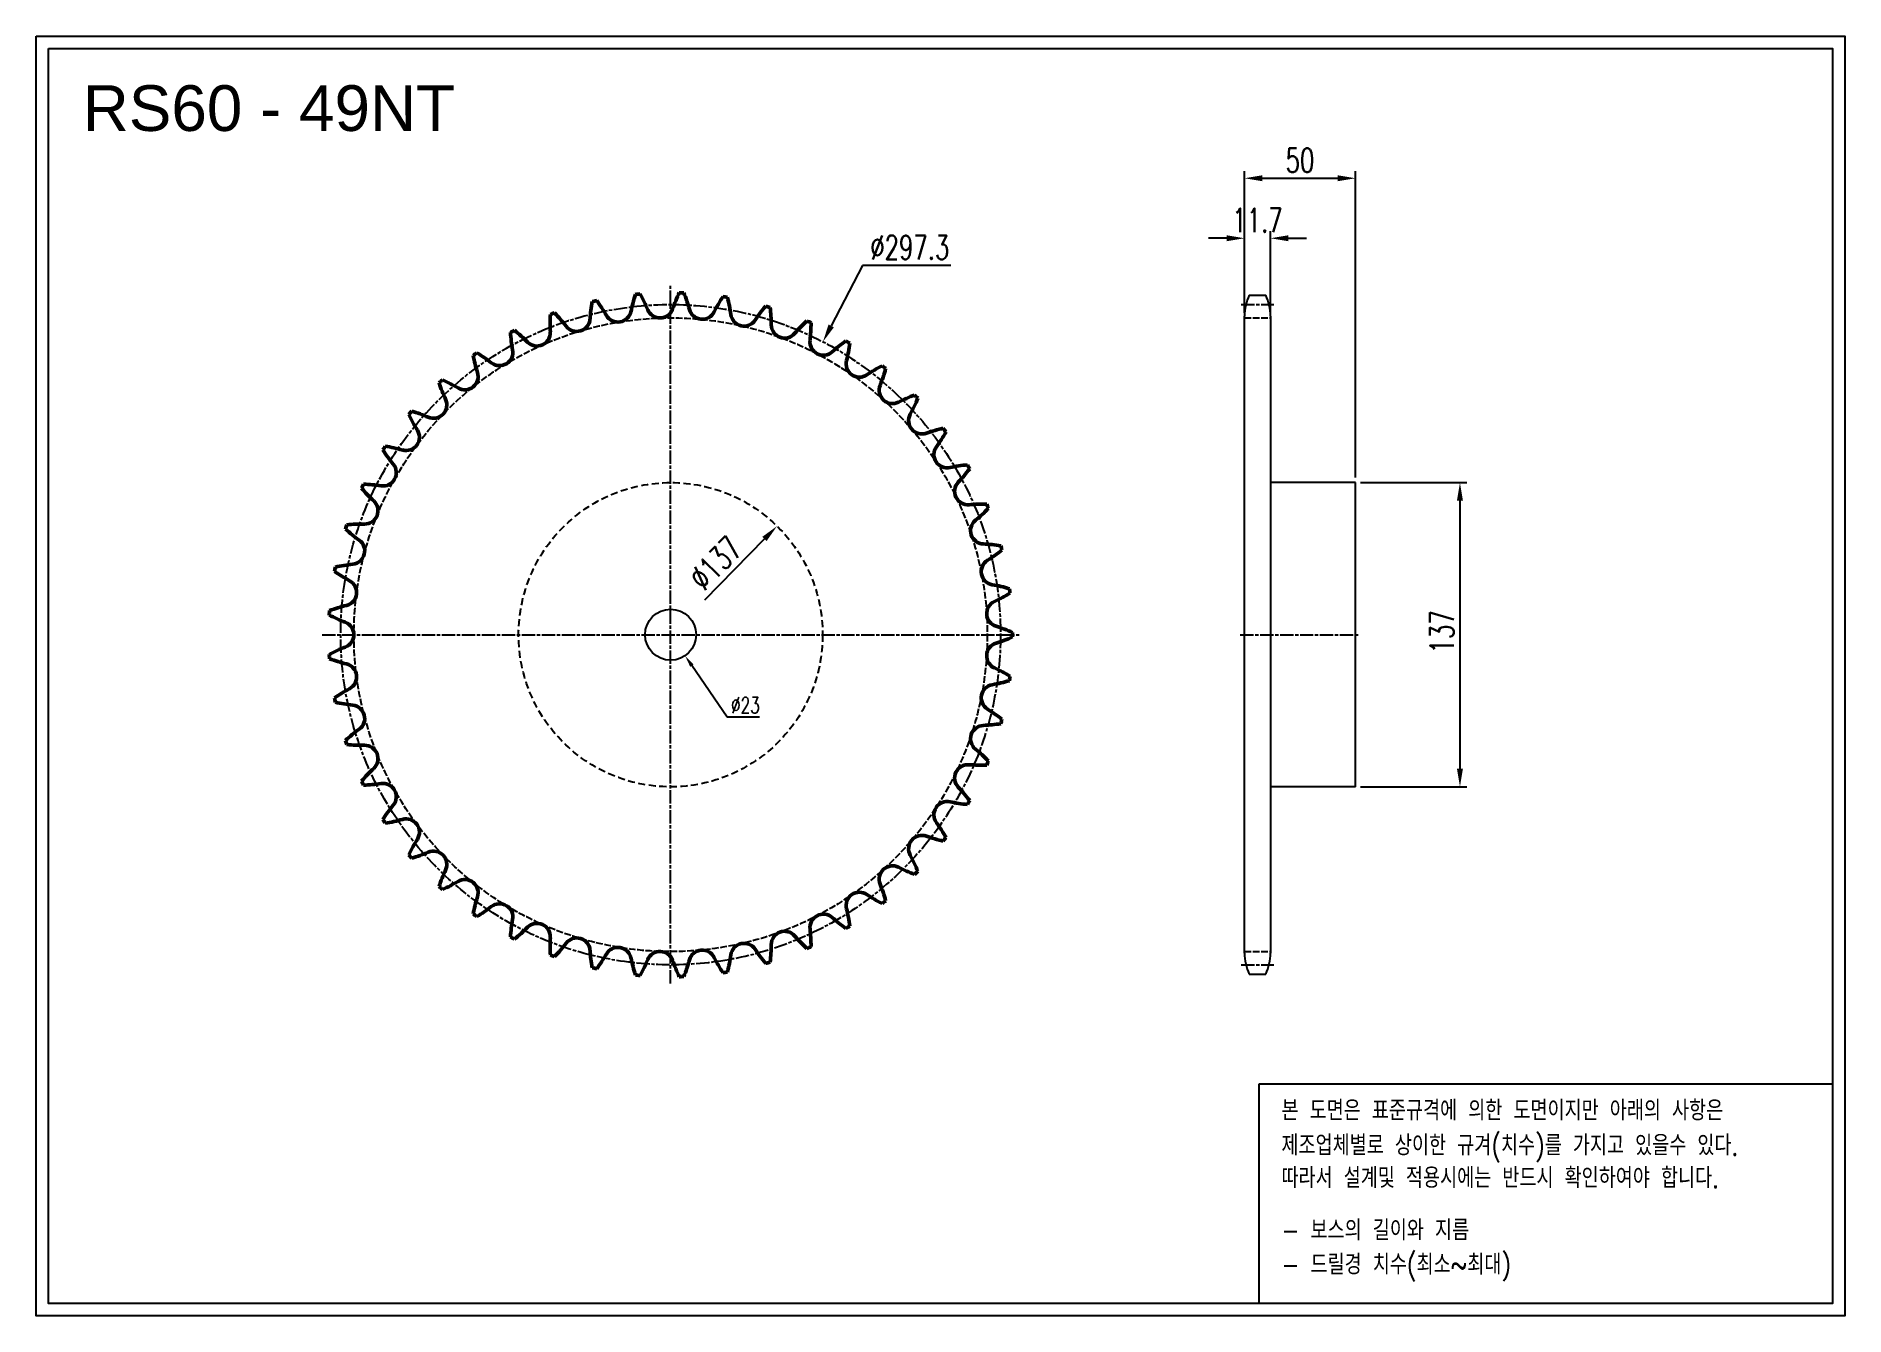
# Model space of a CAD drawing. Header units: millimetres. Extents: x 33423 to 34238, y 1598 to 2174.
import ezdxf

# ---------------------------------------------------------------- set-up
doc = ezdxf.new("R2010")
doc.units = ezdxf.units.MM
for name, pattern in [('AM_ISO02W050', [7.5, 6, -1.5]), ('AM_ISO02W050x2', [3.75, 3, -0.75]), ('AM_ISO08W050', [18, 12, -1.5, 3, -1.5]), ('AM_ISO08W050x2', [9, 6, -0.75, 1.5, -0.75]), ('HIDDEN', [9.525, 6.35, -3.175])]:
    doc.linetypes.add(name, pattern=pattern)
for name, color, linetype, lineweight in [('AM_0N', 7, 'Continuous', 50), ('AM_3N', 6, 'AM_ISO02W050', 25), ('AM_7', 4, 'AM_ISO08W050', 25), ('AM_7N', 4, 'AM_ISO08W050', 25)]:
    doc.layers.add(name, color=color, linetype=linetype, lineweight=lineweight)
doc.layers.add('HL', color=2, linetype='HIDDEN')
doc.layers.add('S-DIM', color=7, linetype='Continuous')
doc.styles.add('HAN', font='ROMANS.shx', dxfattribs={"width": 0.7, "bigfont": 'whgtxt.shx'})
doc.styles.add('HSG', font='SIMPLEX.shx', dxfattribs={"width": 0.7, "bigfont": 'HSG.shx'})
doc.styles.get("Standard").update_dxf_attribs({"font": 'arial.ttf'})
doc.dimstyles.new('APP16', dxfattribs={"dimscale": 3, "dimtxt": 2.4, "dimasz": 1.8, "dimexe": 0.7, "dimexo": 0.5, "dimgap": 0.6, "dimtad": 1, "dimtoh": 1, "dimdec": 1, "dimrnd": 0.01, "dimzin": 9, "dimdsep": 46, "dimtxsty": 'HSG', "dimcen": 0, "dimclrd": 1, "dimclre": 1, "dimclrt": 256, "dimazin": 2, "dimtp": 1, "dimtm": 1, "dimtfac": 0.5, "dimtdec": 1, "dimtofl": 0, "dimtmove": 0, "dimatfit": 3, "dimfxl": 0, "dimtvp": 1, "dimtolj": 2, "dimlwd": -1, "dimlwe": -1, "dimarcsym": 0})
doc.dimstyles.new('APP23', dxfattribs={"dimscale": 4.5, "dimtxt": 2.4, "dimasz": 1.8, "dimexe": 0.7, "dimexo": 0.5, "dimgap": 0.6, "dimtad": 1, "dimtoh": 1, "dimdec": 1, "dimrnd": 0.01, "dimzin": 9, "dimdsep": 46, "dimtxsty": 'HSG', "dimcen": 0, "dimclrd": 1, "dimclre": 1, "dimclrt": 256, "dimazin": 2, "dimtp": 1, "dimtm": 1, "dimtfac": 0.5, "dimtdec": 1, "dimtix": 1, "dimtofl": 0, "dimtmove": 0, "dimatfit": 3, "dimfxl": 0, "dimtvp": 1, "dimtolj": 2, "dimlwd": -1, "dimlwe": -1, "dimarcsym": 0})

# ---------------------------------------------------------------- blocks, each defined once
blk = doc.blocks.new('*D1')
at = {"layer": 'Defpoints', "color": 0, "transparency": 16777216}
for p in [(33756.7, 1953.47), (33660.78, 1855.66)]:
    blk.add_point(p, dxfattribs=at)
at = {"layer": 'S-DIM', "color": 1, "transparency": 16777216}
blk.add_line((33724.19, 1920.31), (33751.03, 1947.68), dxfattribs=at)
blk.add_solid([(33750.07, 1948.63), (33752, 1946.74), (33756.7, 1953.47)], dxfattribs=at)
at = {"layer": 'S-DIM', "transparency": 16777216, "insert": (33728.99, 1936.78), "char_height": 10.8, "attachment_point": 5, "rotation": 45.55587, "style": 'HSG'}
blk.add_mtext('\\A2;∅137', dxfattribs=at)
blk = doc.blocks.new('*D2')
at = {"layer": 'Defpoints', "color": 0, "transparency": 16777216}
for p in [(33777.36, 2036.44), (33640.12, 1772.68)]:
    blk.add_point(p, dxfattribs=at)
at = {"layer": 'S-DIM', "color": 1, "transparency": 16777216}
for p, q in [((33795.26, 2070.85), (33781.1, 2043.63)), ((33835.04, 2070.85), (33795.26, 2070.85))]:
    blk.add_line(p, q, dxfattribs=at)
blk.add_solid([(33779.9, 2044.25), (33782.3, 2043), (33777.36, 2036.44)], dxfattribs=at)
at = {"layer": 'S-DIM', "transparency": 16777216, "insert": (33816.5, 2078.95), "char_height": 10.8, "attachment_point": 5, "style": 'HSG'}
blk.add_mtext('\\A2;∅297.3', dxfattribs=at)
blk = doc.blocks.new('*D3')
at = {"layer": 'Defpoints', "color": 0, "transparency": 16777216}
for p in [(33979.04, 2083.1), (33967.34, 2047.27), (33979.04, 2047.27)]:
    blk.add_point(p, dxfattribs=at)
at = {"layer": 'S-DIM', "color": 1, "transparency": 16777216}
for p, q in [((33959.24, 2083.1), (33951.14, 2083.1)), ((33967.34, 2049.52), (33967.34, 2086.25)), ((33979.04, 2049.52), (33979.04, 2086.25)), ((33987.14, 2083.1), (33995.24, 2083.1))]:
    blk.add_line(p, q, dxfattribs=at)
for points in [[(33959.24, 2084.45), (33959.24, 2081.75), (33967.34, 2083.1)], [(33987.14, 2084.45), (33987.14, 2081.75), (33979.04, 2083.1)]]:
    blk.add_solid(points, dxfattribs=at)
at = {"layer": 'S-DIM', "transparency": 16777216, "insert": (33973.19, 2091.2), "char_height": 10.8, "attachment_point": 5, "style": 'HSG'}
blk.add_mtext('\\A2;11.7', dxfattribs=at)
blk = doc.blocks.new('*D4')
at = {"layer": 'Defpoints', "color": 0, "transparency": 16777216}
for p in [(34017.34, 2110.1), (33967.34, 2047.27), (34017.34, 1973.06)]:
    blk.add_point(p, dxfattribs=at)
at = {"layer": 'S-DIM', "color": 1, "transparency": 16777216}
for p, q in [((33967.34, 2049.52), (33967.34, 2113.25)), ((34017.34, 1975.31), (34017.34, 2113.25)), ((33975.44, 2110.1), (34009.24, 2110.1))]:
    blk.add_line(p, q, dxfattribs=at)
for points in [[(33975.44, 2111.45), (33975.44, 2108.75), (33967.34, 2110.1)], [(34009.24, 2111.45), (34009.24, 2108.75), (34017.34, 2110.1)]]:
    blk.add_solid(points, dxfattribs=at)
at = {"layer": 'S-DIM', "transparency": 16777216, "insert": (33992.34, 2118.2), "char_height": 10.8, "attachment_point": 5, "style": 'HSG'}
blk.add_mtext('\\A2;50', dxfattribs=at)
blk = doc.blocks.new('*D5')
at = {"layer": 'Defpoints', "color": 0, "transparency": 16777216}
for p in [(34017.34, 1973.06), (34017.34, 1836.06), (34064.41, 1836.06)]:
    blk.add_point(p, dxfattribs=at)
at = {"layer": 'S-DIM', "color": 1, "transparency": 16777216}
for p, q in [((34019.59, 1973.06), (34067.56, 1973.06)), ((34064.41, 1964.96), (34064.41, 1844.16)), ((34019.59, 1836.06), (34067.56, 1836.06))]:
    blk.add_line(p, q, dxfattribs=at)
for points in [[(34063.06, 1964.96), (34065.76, 1964.96), (34064.41, 1973.06)], [(34063.06, 1844.16), (34065.76, 1844.16), (34064.41, 1836.06)]]:
    blk.add_solid(points, dxfattribs=at)
at = {"layer": 'S-DIM', "transparency": 16777216, "insert": (34056.31, 1905.85), "char_height": 10.8, "attachment_point": 5, "rotation": 90, "style": 'HSG'}
blk.add_mtext('\\A2;137', dxfattribs=at)
blk = doc.blocks.new('*D6')
at = {"layer": 'Defpoints', "color": 0, "transparency": 16777216}
for p in [(33702.23, 1914.04), (33715.25, 1895.08)]:
    blk.add_point(p, dxfattribs=at)
at = {"layer": 'S-DIM', "color": 1, "transparency": 16777216}
for p, q in [((33734.29, 1867.38), (33718.31, 1890.63)), ((33748.81, 1867.38), (33734.29, 1867.38))]:
    blk.add_line(p, q, dxfattribs=at)
blk.add_solid([(33719.05, 1891.14), (33717.57, 1890.12), (33715.25, 1895.08)], dxfattribs=at)
at = {"layer": 'S-DIM', "transparency": 16777216, "insert": (33742.45, 1872.78), "char_height": 7.2, "attachment_point": 5, "style": 'HSG'}
blk.add_mtext('\\A2;∅23', dxfattribs=at)

msp = doc.modelspace()

# ---------------------------------------------------------------- linework, layer by layer
for p, q in [((33969.42, 2057.43), (33976.96, 2057.43)), ((33967.34, 1761.19), (33967.34, 2047.93)), ((33979.04, 2047.93), (33979.04, 1761.19)), ((34017.34, 1973.06), (33979.04, 1973.06)), ((34017.34, 1836.06), (34017.34, 1973.06)), ((34017.34, 1836.06), (33979.04, 1836.06)), ((33969.42, 1751.69), (33976.96, 1751.69))]:
    msp.add_line(p, q)
for points in [[(33422.87, 2174.08), (34237.83, 2174.08), (34237.83, 1597.84), (33422.87, 1597.84)], [(33428.35, 2168.59), (34232.35, 2168.59), (34232.35, 1603.33), (33428.35, 1603.33)]]:
    msp.add_lwpolyline(points, close=True)
at = {"color": 6}
msp.add_lwpolyline([(33974.01, 1702.3), (34232.35, 1702.3), (34232.35, 1603.33), (33974.01, 1603.33)], close=True, dxfattribs=at)
msp.add_circle((33708.74, 1904.56), 11.5)
for centre, start, end in [((33990.04, 2047.93), 155.25994, 180), ((33956.34, 2047.93), 0, 24.74006), ((33990.04, 1761.19), 180, 204.74006), ((33956.34, 1761.19), 335.25994, 0)]:
    msp.add_arc(centre, 22.7, start, end)
at = {"layer": 'AM_0N'}
for centre, radius, start, end in [((33745.1, 2041.1), 72.89, 169.37497, 175.61224), ((33708.74, 1904.56), 154.07, 102.47601, 103.23827), ((33616.74, 2011.81), 72.89, 30.10204, 36.33931), ((33762.26, 2035.33), 72.89, 162.02804, 168.26531), ((33708.74, 1904.56), 154.07, 95.12907, 95.89133), ((33631.21, 2022.69), 72.89, 22.7551, 28.99237), ((33778.54, 2027.42), 72.89, 154.6811, 160.91837), ((33708.74, 1904.56), 154.07, 87.78213, 88.5444), ((33646.95, 2031.64), 72.89, 15.40816, 21.64543), ((33793.68, 2017.48), 72.89, 147.33416, 153.57143), ((33708.74, 1904.56), 154.07, 80.4352, 81.19746), ((33663.71, 2038.49), 72.89, 8.06122, 14.29849), ((33727.34, 2044.63), 72.89, 176.72191, 182.95918), ((33708.74, 1904.56), 154.07, 109.82295, 110.58521), ((33603.78, 1999.16), 72.89, 37.44898, 43.68625), ((33666.42, 2047.14), 6.01, 217.44898, 355.61224), ((33685, 2051.38), 6.01, 210.10204, 348.26531), ((33703.97, 2053.21), 6.01, 202.7551, 340.91837), ((33723.02, 2052.6), 6.01, 195.40816, 333.57143), ((33741.83, 2049.56), 6.01, 188.06122, 326.22449), ((33807.42, 2005.69), 72.89, 139.98722, 146.22449), ((33708.74, 1904.56), 154.07, 73.08826, 73.85052), ((33681.21, 2043.15), 72.89, 0.71429, 6.95156), ((33819.54, 1992.24), 72.89, 132.64028, 138.87755), ((33708.74, 1904.56), 154.07, 65.74132, 66.50358), ((33708.74, 1904.56), 154.07, 117.16989, 117.93215), ((33709.27, 2045.86), 72.89, 184.06885, 190.30612), ((33592.55, 1984.96), 72.89, 44.79592, 51.03319), ((33648.54, 2040.56), 6.01, 224.79592, 2.95918), ((33760.1, 2044.14), 6.01, 180.71429, 318.87755), ((33699.15, 2045.54), 72.89, 353.36735, 359.60462), ((33708.74, 1904.56), 154.07, 124.51683, 125.27909), ((33691.2, 2044.77), 72.89, 191.41579, 197.65306), ((33583.22, 1969.45), 72.89, 52.14286, 58.38013), ((33631.64, 2031.74), 6.01, 232.14286, 10.30612), ((33777.53, 2036.42), 6.01, 173.36735, 311.53061), ((33829.85, 1977.35), 72.89, 125.29334, 131.53061), ((33708.74, 1904.56), 154.07, 58.39438, 59.15664), ((33717.26, 2045.6), 72.89, 346.02041, 352.25768), ((33616.01, 2020.84), 6.01, 239.4898, 17.65306), ((33793.83, 2026.54), 6.01, 166.02041, 304.18367), ((33838.16, 1961.27), 72.89, 117.9464, 124.18367), ((33735.23, 2043.36), 72.89, 338.67347, 344.91074), ((33708.74, 1904.56), 154.07, 51.04744, 51.8097), ((33708.74, 1904.56), 154.07, 131.86377, 132.62603), ((33673.41, 2041.37), 72.89, 198.76273, 205), ((33575.95, 1952.86), 72.89, 59.4898, 65.72707), ((33808.73, 2014.66), 6.01, 158.67347, 296.83673), ((33708.74, 1904.56), 154.07, 139.21071, 139.97297), ((33570.87, 1935.49), 72.89, 66.83673, 73.074), ((33601.9, 2008.03), 6.01, 246.83673, 25), ((33844.35, 1944.26), 72.89, 110.59946, 116.83673), ((33752.76, 2038.83), 72.89, 331.32653, 337.5638), ((33708.74, 1904.56), 154.07, 43.7005, 44.46276), ((33589.55, 1993.52), 6.01, 254.18367, 32.34694), ((33656.21, 2035.73), 72.89, 206.10967, 212.34694), ((33821.99, 2000.97), 6.01, 151.32653, 289.4898), ((33848.31, 1926.59), 72.89, 103.25253, 109.4898), ((33708.74, 1904.56), 154.07, 36.35356, 37.11582), ((33708.74, 1904.56), 154.07, 146.55764, 147.31991), ((33568.04, 1917.6), 72.89, 74.18367, 80.42094), ((33833.38, 1985.7), 6.01, 143.97959, 282.14286), ((33769.57, 2032.1), 72.89, 323.97959, 330.21686), ((33579.15, 1977.54), 6.01, 261.53061, 39.69388), ((33639.87, 2027.94), 72.89, 213.45661, 219.69388), ((33849.98, 1908.56), 72.89, 95.90559, 102.14286), ((33708.74, 1904.56), 154.07, 29.00662, 29.76889), ((33708.74, 1904.56), 154.07, 153.90458, 154.66685), ((33567.53, 1899.5), 72.89, 81.53061, 87.76788), ((33842.74, 1969.09), 6.01, 136.63265, 274.79592), ((33785.38, 2023.27), 72.89, 316.63265, 322.86992), ((33624.66, 2018.12), 72.89, 220.80355, 227.04082), ((33570.88, 1960.37), 6.01, 268.87755, 47.04082), ((33849.33, 1890.46), 72.89, 88.55865, 94.79592), ((33849.89, 1951.43), 6.01, 129.28571, 267.44898), ((33799.93, 2012.5), 72.89, 309.28571, 315.52298), ((33708.74, 1904.56), 154.07, 21.65969, 22.42195), ((33708.74, 1904.56), 154.07, 161.25152, 162.01378), ((33610.82, 2006.43), 72.89, 228.15049, 234.38776), ((33569.34, 1881.49), 72.89, 88.87755, 95.11482), ((33564.88, 1942.29), 6.01, 276.22449, 54.38776), ((33846.38, 1872.6), 72.89, 81.21171, 87.44898), ((33812.98, 1999.95), 72.89, 301.93878, 308.17605), ((33708.74, 1904.56), 154.07, 14.31275, 15.07501), ((33708.74, 1904.56), 154.07, 168.59846, 169.36072), ((33598.6, 1993.08), 72.89, 235.49742, 241.73469), ((33573.43, 1863.85), 72.89, 96.22449, 102.46176), ((33854.72, 1932.99), 6.01, 121.93878, 260.10204), ((33561.24, 1923.58), 6.01, 283.57143, 61.73469), ((33841.16, 1855.26), 72.89, 73.86477, 80.10204), ((33708.74, 1904.56), 154.07, 6.96581, 7.72807), ((33708.74, 1904.56), 154.07, 175.9454, 176.70766), ((33579.75, 1846.88), 72.89, 103.57143, 109.8087), ((33857.16, 1914.09), 6.01, 114.59184, 252.7551), ((33824.32, 1985.84), 72.89, 294.59184, 300.82911), ((33588.19, 1978.27), 72.89, 242.84436, 249.08163), ((33560.02, 1904.56), 6.01, 290.91837, 69.08163), ((33833.77, 1838.74), 72.89, 66.51783, 72.7551), ((33588.19, 1830.86), 72.89, 110.91837, 117.15564), ((33857.16, 1895.03), 6.01, 107.2449, 245.40816), ((33833.77, 1970.39), 72.89, 287.2449, 293.48217), ((33708.74, 1904.56), 154.07, 359.61887, 0.38113), ((33708.74, 1904.56), 154.07, 183.29234, 184.0546), ((33579.75, 1962.25), 72.89, 250.1913, 256.42857), ((33561.24, 1885.54), 6.01, 298.26531, 76.42857), ((33841.16, 1953.86), 72.89, 279.89796, 286.13523), ((33824.32, 1823.29), 72.89, 59.17089, 65.40816), ((33708.74, 1904.56), 154.07, 352.27193, 353.03419), ((33598.6, 1816.05), 72.89, 118.26531, 124.50258), ((33708.74, 1904.56), 154.07, 190.63928, 191.40154), ((33854.72, 1876.13), 6.01, 99.89796, 238.06122), ((33573.43, 1945.28), 72.89, 257.53824, 263.77551), ((33564.88, 1866.84), 6.01, 305.61224, 83.77551), ((33812.98, 1809.17), 72.89, 51.82395, 58.06122), ((33708.74, 1904.56), 154.07, 344.92499, 345.68725), ((33610.82, 1802.69), 72.89, 125.61224, 131.84951), ((33849.89, 1857.7), 6.01, 92.55102, 230.71429), ((33846.38, 1936.52), 72.89, 272.55102, 278.78829), ((33708.74, 1904.56), 154.07, 197.98622, 198.74848), ((33569.34, 1927.64), 72.89, 264.88518, 271.12245), ((33570.88, 1848.75), 6.01, 312.95918, 91.12245), ((33799.93, 1796.63), 72.89, 44.47702, 50.71429), ((33624.66, 1791.01), 72.89, 132.95918, 139.19645), ((33842.74, 1840.03), 6.01, 85.20408, 223.36735), ((33849.33, 1918.66), 72.89, 265.20408, 271.44135), ((33708.74, 1904.56), 154.07, 337.57805, 338.34031), ((33708.74, 1904.56), 154.07, 205.33315, 206.09542), ((33567.53, 1909.62), 72.89, 272.23212, 278.46939), ((33579.15, 1831.58), 6.01, 320.30612, 98.46939), ((33785.38, 1785.85), 72.89, 37.13008, 43.36735), ((33639.87, 1781.19), 72.89, 140.30612, 146.54339), ((33833.38, 1823.43), 6.01, 77.85714, 216.02041), ((33849.98, 1900.57), 72.89, 257.85714, 264.09441), ((33708.74, 1904.56), 154.07, 330.23111, 330.99338), ((33708.74, 1904.56), 154.07, 212.68009, 213.44236), ((33568.04, 1891.53), 72.89, 279.57906, 285.81633), ((33589.55, 1815.61), 6.01, 327.65306, 105.81633), ((33769.57, 1777.03), 72.89, 29.78314, 36.02041), ((33656.21, 1773.39), 72.89, 147.65306, 153.89033), ((33821.99, 1808.16), 6.01, 70.5102, 208.67347), ((33848.31, 1882.54), 72.89, 250.5102, 256.74747), ((33708.74, 1904.56), 154.07, 322.88418, 323.64644), ((33708.74, 1904.56), 154.07, 220.02703, 220.78929), ((33570.87, 1873.64), 72.89, 286.926, 293.16327), ((33601.9, 1801.1), 6.01, 335, 113.16327), ((33752.76, 1770.3), 72.89, 22.4362, 28.67347), ((33673.41, 1767.75), 72.89, 155, 161.23727), ((33575.95, 1856.26), 72.89, 294.27293, 300.5102), ((33616.01, 1788.29), 6.01, 342.34694, 120.5102), ((33808.73, 1794.47), 6.01, 63.16327, 201.32653), ((33844.35, 1864.87), 72.89, 243.16327, 249.40054), ((33708.74, 1904.56), 154.07, 315.53724, 316.2995), ((33708.74, 1904.56), 154.07, 227.37397, 228.13623), ((33691.2, 1764.36), 72.89, 162.34694, 168.58421), ((33793.83, 1782.58), 6.01, 55.81633, 193.97959), ((33838.16, 1847.86), 72.89, 235.81633, 242.0536), ((33735.23, 1765.77), 72.89, 15.08926, 21.32653), ((33708.74, 1904.56), 154.07, 234.72091, 235.48317), ((33583.22, 1839.68), 72.89, 301.61987, 307.85714), ((33631.64, 1777.38), 6.01, 349.69388, 127.85714), ((33777.53, 1772.7), 6.01, 48.46939, 186.63265), ((33829.85, 1831.77), 72.89, 228.46939, 234.70666), ((33717.26, 1763.52), 72.89, 7.74232, 13.97959), ((33708.74, 1904.56), 154.07, 308.1903, 308.95256), ((33709.27, 1763.27), 72.89, 169.69388, 175.93115), ((33592.55, 1824.16), 72.89, 308.96681, 315.20408), ((33648.54, 1768.57), 6.01, 357.04082, 135.20408), ((33760.1, 1764.99), 6.01, 41.12245, 179.28571), ((33819.54, 1816.88), 72.89, 221.12245, 227.35972), ((33699.15, 1763.59), 72.89, 0.39538, 6.63265), ((33708.74, 1904.56), 154.07, 300.84336, 301.60562), ((33708.74, 1904.56), 154.07, 242.06785, 242.83011), ((33727.34, 1764.49), 72.89, 177.04082, 183.27809), ((33603.78, 1809.96), 72.89, 316.31375, 322.55102), ((33666.42, 1761.99), 6.01, 4.38776, 142.55102), ((33745.1, 1768.02), 72.89, 184.38776, 190.62503), ((33616.74, 1797.32), 72.89, 323.66069, 329.89796), ((33685, 1757.74), 6.01, 11.73469, 149.89796), ((33703.97, 1755.91), 6.01, 19.08163, 157.2449), ((33723.02, 1756.53), 6.01, 26.42857, 164.59184), ((33663.71, 1770.63), 72.89, 345.70151, 351.93878), ((33741.83, 1759.57), 6.01, 33.77551, 171.93878), ((33807.42, 1803.43), 72.89, 213.77551, 220.01278), ((33681.21, 1765.97), 72.89, 353.04844, 359.28571), ((33708.74, 1904.56), 154.07, 293.49642, 294.25868), ((33708.74, 1904.56), 154.07, 249.41479, 250.17705), ((33708.74, 1904.56), 154.07, 256.76173, 257.52399), ((33762.26, 1773.79), 72.89, 191.73469, 197.97196), ((33631.21, 1786.43), 72.89, 331.00763, 337.2449), ((33778.54, 1781.71), 72.89, 199.08163, 205.3189), ((33646.95, 1777.49), 72.89, 338.35457, 344.59184), ((33793.68, 1791.64), 72.89, 206.42857, 212.66584), ((33708.74, 1904.56), 154.07, 278.80254, 279.5648), ((33708.74, 1904.56), 154.07, 286.14948, 286.91174), ((33708.74, 1904.56), 154.07, 264.10867, 264.87093), ((33708.74, 1904.56), 154.07, 271.4556, 272.21787)]:
    msp.add_arc(centre, radius, start, end, dxfattribs=at)
at = {"layer": 'AM_3N', "linetype": 'AM_ISO02W050x2'}
for p, q in [((33967.34, 2047.27), (33979.04, 2047.27)), ((33967.34, 1761.85), (33979.04, 1761.85))]:
    msp.add_line(p, q, dxfattribs=at)
msp.add_circle((33708.74, 1904.56), 142.71, dxfattribs=at)
at = {"layer": 'AM_7', "linetype": 'AM_ISO08W050x2'}
msp.add_circle((33708.74, 1904.56), 148.67, dxfattribs=at)
at = {"layer": 'AM_7N', "linetype": 'AM_ISO08W050x2'}
for p, q in [((33708.74, 1747.49), (33708.74, 2061.64)), ((33965.78, 2053.23), (33980.6, 2053.23)), ((33551.67, 1904.56), (33865.81, 1904.56)), ((33965.34, 1904.56), (34019.34, 1904.56)), ((33965.78, 1755.9), (33980.6, 1755.9))]:
    msp.add_line(p, q, dxfattribs=at)
at = {"layer": 'HL', "ltscale": 0.5}
msp.add_circle((33708.74, 1904.56), 68.5, dxfattribs=at)

# ---------------------------------------------------------------- texts
msp.add_text('RS60 - 49NT', height=20.58).set_placement((33443.85, 2131.41))
at = {"color": 6, "style": 'HAN', "width": 0.8}
for s, p in [('본 도면은 표준규격에 의한 도면이지만 아래의 사항은', (33983.99, 1685.8)), ('제조업체별로 상이한 규겨(치수)를 가지고 있을수 있다.', (33983.99, 1670.06)), ('따라서 설계및 적용시에는 반드시 확인하여야 합니다.', (33983.99, 1655.44)), ('- 보스의 길이와 지름', (33983.99, 1631.89)), ('- 드릴경 치수(최소~최대)', (33983.99, 1616.42))]:
    msp.add_text(s, height=9.0834, dxfattribs=at).set_placement(p)

# ---------------------------------------------------------------- dimensions: what is measured, and where the dimension line sits
at = {"layer": 'S-DIM'}
dim = msp.add_linear_dim(base=(34017.34, 2110.1), p1=(33967.34, 2047.27), p2=(34017.34, 1973.06), dimstyle='APP23', dxfattribs=at)
dim.commit()
dim.dimension.update_dxf_attribs({"geometry": '*D4', "text_midpoint": (33992.34, 2118.2)})
dim = msp.add_linear_dim(base=(33979.04, 2083.1), p1=(33967.34, 2047.27), p2=(33979.04, 2047.27), dimstyle='APP23', dxfattribs=at)
dim.commit()
dim.dimension.update_dxf_attribs({"geometry": '*D3', "text_midpoint": (33973.19, 2083.1), "dimtype": 128})
for p1, p2, dimstyle, picture, middle in [((33640.12, 1772.68), (33777.36, 2036.44), 'APP23', '*D2', (33816.5, 2070.85)), ((33702.23, 1914.04), (33715.25, 1895.08), 'APP16', '*D6', (33742.45, 1867.38))]:
    dim = msp.add_diameter_dim_2p(p1=p1, p2=p2, dimstyle=dimstyle, dxfattribs=at)
    dim.commit()
    dim.dimension.update_dxf_attribs({"geometry": picture, "text_midpoint": middle, "dimtype": 131})
dim = msp.add_linear_dim(base=(34064.41, 1836.06), p1=(34017.34, 1973.06), p2=(34017.34, 1836.06), angle=90, dimstyle='APP23', dxfattribs=at)
dim.commit()
dim.dimension.update_dxf_attribs({"geometry": '*D5', "text_midpoint": (34064.41, 1905.85), "dimtype": 128})
at = {"layer": 'S-DIM', "color": 1}
dim = msp.add_diameter_dim_2p(p1=(33660.78, 1855.66), p2=(33756.7, 1953.47), dimstyle='APP23', dxfattribs=at)
dim.commit()
dim.dimension.update_dxf_attribs({"geometry": '*D1', "text_midpoint": (33734.77, 1931.11), "dimtype": 131})

doc.saveas('drawing.dxf')
